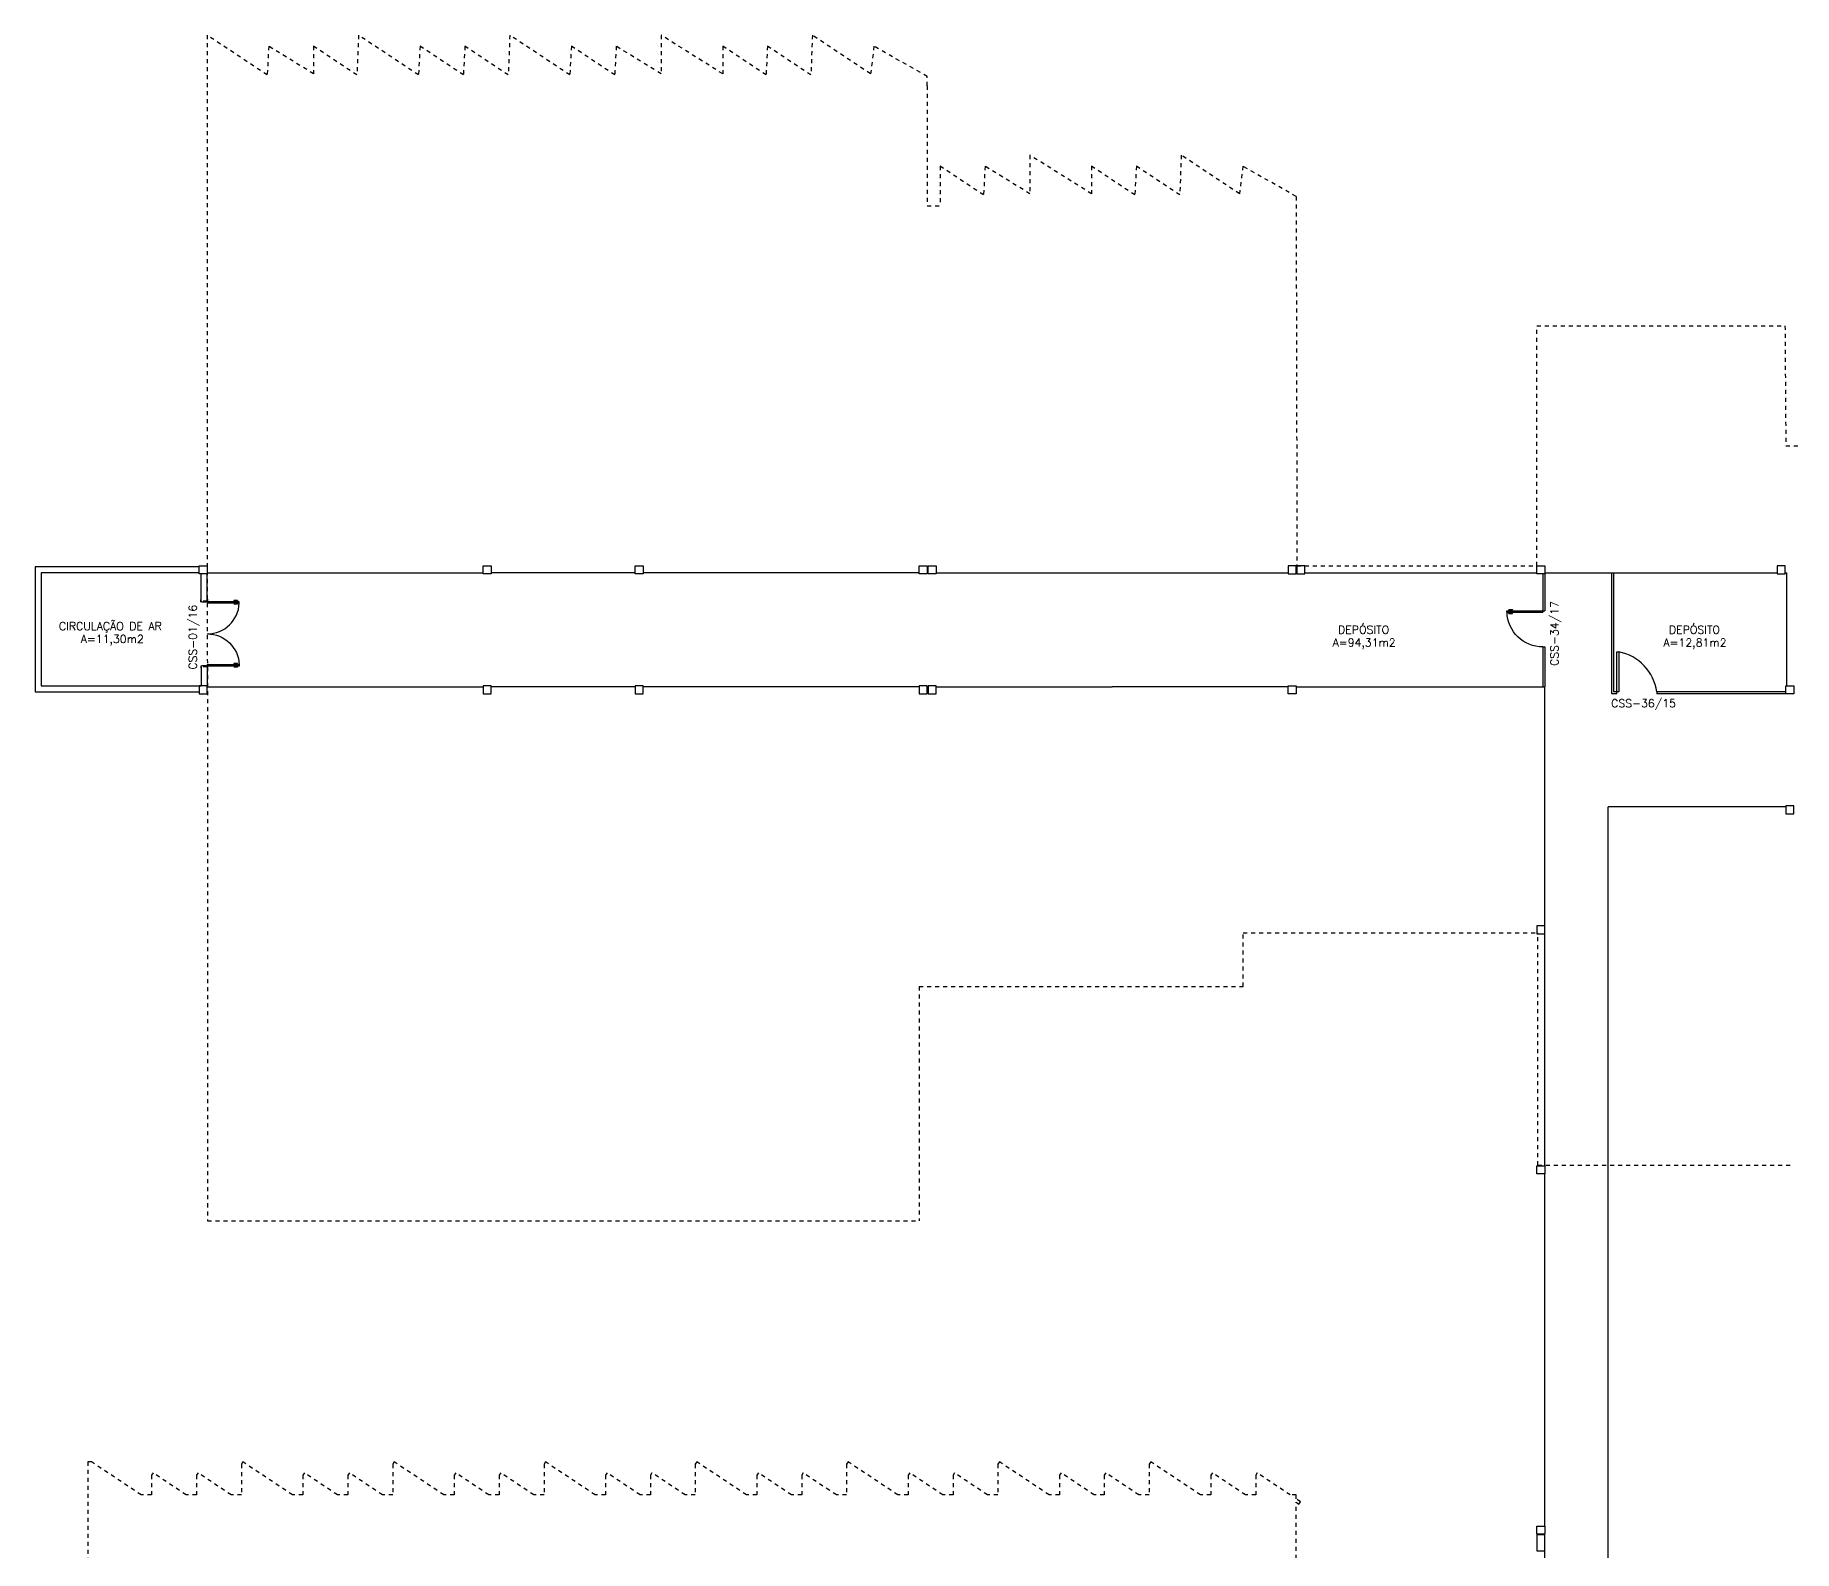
# Model space of a CAD drawing. Extents: x -163 to 27, y -22 to 134.
# Drawn here: x -152.98 to -109.02, y 64.92 to 102.81 of the extents above; entities that cross this region are included whole.
import ezdxf

# ---------------------------------------------------------------- set-up
doc = ezdxf.new("R2010")
doc.units = 0
doc.header["$LTSCALE"] = 0.02
doc.header["$MEASUREMENT"] = 0
doc.linetypes.add('HIDDEN', pattern=[0.375, 0.25, -0.125])
doc.layers.get('0').update_dxf_attribs({"linetype": 'CONTINUOUS'})
for name, color, linetype in [('01', 1, 'CONTINUOUS'), ('ALV', 2, 'CONTINUOUS'), ('ENDEREÇO', 2, 'CONTINUOUS'), ('MACANETA', 2, 'CONTINUOUS'), ('MARCO', 2, 'CONTINUOUS'), ('PILARES', 3, 'CONTINUOUS'), ('PORTA', 2, 'CONTINUOUS'), ('PROJ', 1, 'HIDDEN'), ('TEXTO', 2, 'CONTINUOUS'), ('ÁREA', 2, 'CONTINUOUS')]:
    doc.layers.add(name, color=color, linetype=linetype)
doc.styles.add('UNB-100', font='simplex.shx', dxfattribs={"height": 0.2})
doc.styles.add('UNB1-100', font='simplex.shx', dxfattribs={"height": 0.2})

# ---------------------------------------------------------------- blocks, each defined once
blk = doc.blocks.new('PL4')
for p, q in [((0, 0.4), (0.2, 0.4)), ((0, 0), (0, 0.4)), ((0.2, 0), (0, 0)), ((0.2, 0.4), (0.2, 0))]:
    blk.add_line(p, q)
blk = doc.blocks.new('PL')
for p, q in [((0.25, 0.25), (0.25, 0.45)), ((0.25, 0.45), (0.45, 0.45)), ((0.45, 0.45), (0.45, 0.25)), ((0.45, 0.25), (0.25, 0.25))]:
    blk.add_line(p, q)
blk = doc.blocks.new('DOOR-80')
at = {"layer": 'MACANETA', "color": 1}
for p, q in [((-0.08, -0.755), (-0.08, -0.665)), ((-0.08, -0.665), (-0.075, -0.665)), ((-0.08, -0.755), (-0.053, -0.755)), ((-0.075, -0.755), (-0.075, -0.665)), ((-0.075, -0.735), (-0.053, -0.735)), ((-0.053, -0.728), (-0.05, -0.728)), ((-0.053, -0.763), (-0.053, -0.728)), ((-0.053, -0.763), (-0.05, -0.763)), ((-0.012, -0.728), (-0.015, -0.728)), ((-0.012, -0.763), (-0.015, -0.763)), ((-0.012, -0.763), (-0.012, -0.728)), ((0.01, -0.735), (-0.012, -0.735)), ((0.015, -0.755), (-0.012, -0.755)), ((0.01, -0.755), (0.01, -0.665)), ((0.015, -0.665), (0.01, -0.665)), ((0.015, -0.755), (0.015, -0.665))]:
    blk.add_line(p, q, dxfattribs=at)
at = {"layer": 'PORTA'}
for p, q in [((-0.05, -0.8), (-0.05, 0)), ((-0.015, 0), (-0.05, 0)), ((-0.015, -0.8), (-0.015, 0)), ((-0.05, -0.8), (-0.015, -0.8))]:
    blk.add_line(p, q, dxfattribs=at)
at = {"layer": 'PORTA', "color": 1}
blk.add_arc((-0.02, 0), 0.8, 180, 267.8509, dxfattribs=at)
blk = doc.blocks.new('DOOR-90')
at = {"color": 1}
blk.add_arc((-0.02, 0), 0.9, 180, 268.0898, dxfattribs=at)
at = {"layer": 'MACANETA', "color": 1}
for p, q in [((-0.08, -0.855), (-0.08, -0.765)), ((-0.08, -0.765), (-0.075, -0.765)), ((-0.08, -0.855), (-0.053, -0.855)), ((-0.075, -0.855), (-0.075, -0.765)), ((-0.075, -0.835), (-0.053, -0.835)), ((-0.053, -0.828), (-0.05, -0.828)), ((-0.053, -0.863), (-0.053, -0.828)), ((-0.053, -0.863), (-0.05, -0.863)), ((-0.012, -0.828), (-0.015, -0.828)), ((-0.012, -0.863), (-0.015, -0.863)), ((-0.012, -0.863), (-0.012, -0.828)), ((0.01, -0.835), (-0.012, -0.835)), ((0.015, -0.855), (-0.012, -0.855)), ((0.01, -0.855), (0.01, -0.765)), ((0.015, -0.765), (0.01, -0.765)), ((0.015, -0.855), (0.015, -0.765))]:
    blk.add_line(p, q, dxfattribs=at)
at = {"layer": 'PORTA'}
for p, q in [((-0.05, -0.9), (-0.05, 0)), ((-0.015, 0), (-0.05, 0)), ((-0.015, -0.9), (-0.015, 0)), ((-0.05, -0.9), (-0.015, -0.9))]:
    blk.add_line(p, q, dxfattribs=at)

msp = doc.modelspace()

# ---------------------------------------------------------------- linework, layer by layer
at = {"layer": '01'}
for p, q in [((-115.29, 89.342), (-115.29, 88.42)), ((-115.24, 89.342), (-115.24, 88.42)), ((-113.57, 86.342), (-113.57, 89.367)), ((-113.52, 86.392), (-113.52, 89.367)), ((-115.29, 88.42), (-115.24, 88.42)), ((-115.29, 87.515), (-115.29, 86.517)), ((-115.29, 87.515), (-115.24, 87.515)), ((-115.24, 87.515), (-115.24, 86.517)), ((-113.447, 86.342), (-113.447, 87.392)), ((-113.447, 87.392), (-113.397, 87.392)), ((-113.397, 87.392), (-113.397, 86.392)), ((-113.447, 86.342), (-113.57, 86.342)), ((-113.447, 86.392), (-113.52, 86.392)), ((-113.397, 86.392), (-113.447, 86.392)), ((-109.22, 86.392), (-112.447, 86.392)), ((-112.447, 86.392), (-112.447, 86.342)), ((-109.22, 86.342), (-112.447, 86.342))]:
    msp.add_line(p, q, dxfattribs=at)
msp.add_arc((-113.619, 86.229), 1.183, 7.886, 79.1764, dxfattribs=at)
at = {"layer": 'ALV'}
for p, q in [((-148.88, 89.517), (-152.98, 89.517)), ((-152.98, 89.517), (-152.98, 86.392)), ((-148.88, 89.367), (-152.83, 89.367)), ((-152.83, 89.367), (-152.83, 86.542)), ((-148.83, 88.662), (-148.83, 89.342)), ((-148.68, 89.367), (-141.78, 89.367)), ((-148.68, 88.662), (-148.68, 89.342)), ((-137.98, 89.367), (-141.58, 89.367)), ((-130.88, 89.367), (-137.78, 89.367)), ((-130.46, 89.367), (-121.66, 89.367)), ((-121.24, 89.367), (-115.44, 89.367)), ((-115.24, 89.367), (-109.44, 89.367)), ((-109.24, 89.367), (-109.195, 89.367)), ((-109.195, 86.542), (-109.195, 89.367)), ((-148.83, 87.022), (-148.83, 86.542)), ((-148.68, 87.022), (-148.68, 86.542)), ((-152.98, 86.392), (-148.88, 86.392)), ((-152.83, 86.542), (-148.83, 86.542)), ((-148.68, 86.517), (-141.78, 86.517)), ((-137.98, 86.517), (-141.58, 86.517)), ((-130.88, 86.517), (-137.78, 86.517)), ((-130.46, 86.517), (-129.135, 86.517)), ((-129.48, 86.517), (-126.06, 86.517)), ((-121.66, 86.517), (-126.06, 86.517)), ((-121.46, 86.517), (-115.24, 86.517)), ((-115.24, 80.542), (-115.24, 86.517)), ((-109.22, 83.517), (-113.665, 83.517)), ((-115.24, 74.542), (-115.24, 80.342)), ((-115.24, 65.542), (-115.24, 74.342)), ((-115.24, 57.322), (-115.24, 64.922))]:
    msp.add_line(p, q, dxfattribs=at)
at = {"layer": 'ALV', "linetype": 'HIDDEN'}
for p, q in [((-148.68, 88.662), (-148.83, 88.662)), ((-148.68, 87.022), (-148.83, 87.022))]:
    msp.add_line(p, q, dxfattribs=at)
at = {"layer": 'ALV', "color": 2}
msp.add_line((-113.665, 56.922), (-113.665, 83.517), dxfattribs=at)
at = {"layer": 'MARCO', "linetype": 'HIDDEN'}
for p, q in [((-148.84, 88.647), (-148.84, 88.697)), ((-148.84, 88.697), (-148.83, 88.697)), ((-148.83, 88.647), (-148.84, 88.647)), ((-148.83, 88.662), (-148.83, 88.647)), ((-148.83, 88.637), (-148.83, 88.647)), ((-148.715, 88.637), (-148.83, 88.637)), ((-148.68, 88.647), (-148.715, 88.647)), ((-148.715, 88.647), (-148.715, 88.637)), ((-148.68, 88.707), (-148.67, 88.707)), ((-148.68, 88.662), (-148.68, 88.657)), ((-148.67, 88.657), (-148.68, 88.657)), ((-148.68, 88.657), (-148.68, 88.647)), ((-148.67, 88.707), (-148.67, 88.657)), ((-148.83, 87.047), (-148.83, 87.037)), ((-148.715, 87.047), (-148.83, 87.047)), ((-148.715, 87.037), (-148.715, 87.047)), ((-148.84, 87.037), (-148.84, 86.987)), ((-148.83, 87.037), (-148.84, 87.037)), ((-148.84, 86.987), (-148.83, 86.987)), ((-148.83, 87.022), (-148.83, 87.037)), ((-148.68, 87.037), (-148.715, 87.037)), ((-148.68, 87.027), (-148.68, 87.037)), ((-148.68, 87.022), (-148.68, 87.027)), ((-148.67, 87.027), (-148.68, 87.027)), ((-148.68, 86.977), (-148.67, 86.977)), ((-148.67, 86.977), (-148.67, 87.027))]:
    msp.add_line(p, q, dxfattribs=at)
at = {"layer": 'PROJ'}
for p, q in [((-148.68, 102.808), (-148.674, 73.167)), ((-147.18, 101.813), (-148.68, 102.808)), ((-147.142, 102.532), (-147.18, 101.813)), ((-146.02, 101.842), (-147.142, 102.532)), ((-146.02, 102.532), (-146.02, 101.842)), ((-144.937, 101.813), (-146.02, 102.532)), ((-144.898, 102.808), (-144.937, 101.813)), ((-143.398, 101.813), (-144.898, 102.808)), ((-143.359, 102.532), (-143.398, 101.813)), ((-142.276, 101.813), (-143.359, 102.532)), ((-142.238, 102.532), (-142.276, 101.813)), ((-141.154, 101.813), (-142.238, 102.532)), ((-141.116, 102.808), (-141.154, 101.813)), ((-139.616, 101.813), (-141.116, 102.808)), ((-139.577, 102.532), (-139.616, 101.813)), ((-138.494, 101.813), (-139.577, 102.532)), ((-138.456, 102.532), (-138.494, 101.813)), ((-137.334, 101.842), (-138.456, 102.532)), ((-137.334, 102.808), (-137.334, 101.842)), ((-135.795, 101.842), (-137.334, 102.808)), ((-135.795, 102.532), (-135.795, 101.842)), ((-134.712, 101.813), (-135.795, 102.532)), ((-134.674, 102.532), (-134.712, 101.813)), ((-133.59, 101.813), (-134.674, 102.532)), ((-133.552, 102.808), (-133.59, 101.813)), ((-132.096, 101.842), (-133.552, 102.808)), ((-132.013, 102.532), (-132.096, 101.842)), ((-130.68, 101.776), (-132.013, 102.532)), ((-130.68, 101.542), (-130.68, 101.776)), ((-130.68, 101.542), (-130.68, 98.542)), ((-128.114, 99.808), (-128.114, 98.842)), ((-126.575, 98.842), (-128.114, 99.808)), ((-124.332, 99.808), (-124.37, 98.813)), ((-122.876, 98.842), (-124.332, 99.808)), ((-129.274, 98.813), (-130.357, 99.532)), ((-130.357, 99.532), (-130.357, 98.542)), ((-129.236, 99.532), (-129.274, 98.813)), ((-128.114, 98.842), (-129.236, 99.532)), ((-126.575, 99.532), (-126.575, 98.842)), ((-125.492, 98.813), (-126.575, 99.532)), ((-125.454, 99.532), (-125.492, 98.813)), ((-124.37, 98.813), (-125.454, 99.532)), ((-122.793, 99.532), (-122.876, 98.842)), ((-121.461, 98.777), (-122.793, 99.532)), ((-130.68, 98.542), (-130.357, 98.542)), ((-121.461, 98.777), (-121.44, 89.542)), ((-115.44, 89.542), (-115.44, 95.542)), ((-115.44, 95.542), (-109.241, 95.542)), ((-109.241, 95.542), (-109.22, 92.542)), ((-109.22, 92.542), (-108.917, 92.542)), ((-121.44, 89.542), (-115.44, 89.542)), ((-122.785, 80.367), (-115.415, 80.367)), ((-122.785, 79.027), (-122.785, 80.367)), ((-115.415, 74.562), (-115.415, 80.367)), ((-130.88, 79.027), (-122.785, 79.027)), ((-130.88, 79.027), (-130.88, 73.167)), ((-115.415, 74.562), (-109.02, 74.562)), ((-148.674, 73.167), (-130.88, 73.167)), ((-150.069, 66.32), (-150.069, 66.32))]:
    msp.add_line(p, q, dxfattribs=at)
msp.add_lwpolyline([(-121.46, 57.32), (-121.46, 66.138), (-121.389, 66.091), (-121.35, 66.149), (-121.46, 66.222), (-121.46, 66.32), (-121.608, 66.32), (-122.434, 66.868), (-122.472, 66.81), (-122.472, 66.32), (-122.73, 66.32), (-123.555, 66.868), (-123.594, 66.81), (-123.594, 66.32), (-123.852, 66.32), (-125.094, 67.144), (-125.133, 67.086), (-125.133, 66.32), (-125.39, 66.32), (-126.216, 66.868), (-126.255, 66.81), (-126.255, 66.32), (-126.512, 66.32), (-127.338, 66.868), (-127.376, 66.81), (-127.376, 66.32), (-127.634, 66.32), (-128.876, 67.144), (-128.915, 67.086), (-128.915, 66.32), (-129.172, 66.32), (-129.998, 66.868), (-130.037, 66.81), (-130.037, 66.32), (-130.294, 66.32), (-131.12, 66.868), (-131.158, 66.81), (-131.158, 66.32), (-131.416, 66.32), (-132.658, 67.144), (-132.697, 67.086), (-132.697, 66.32), (-132.954, 66.32), (-133.78, 66.868), (-133.819, 66.81), (-133.819, 66.32), (-134.076, 66.32), (-134.902, 66.868), (-134.941, 66.81), (-134.941, 66.32), (-135.198, 66.32), (-136.441, 67.144), (-136.479, 67.086), (-136.479, 66.32), (-136.736, 66.32), (-137.562, 66.868), (-137.601, 66.81), (-137.601, 66.32), (-137.858, 66.32), (-138.684, 66.868), (-138.723, 66.81), (-138.723, 66.32), (-138.98, 66.32), (-140.223, 67.144), (-140.261, 67.086), (-140.261, 66.32), (-140.519, 66.32), (-141.344, 66.868), (-141.383, 66.81), (-141.383, 66.32), (-141.641, 66.32), (-142.466, 66.868), (-142.505, 66.81), (-142.505, 66.32), (-142.763, 66.32), (-144.005, 67.144), (-144.044, 67.086), (-144.044, 66.32), (-144.301, 66.32), (-145.126, 66.868), (-145.165, 66.81), (-145.165, 66.32), (-145.423, 66.32), (-146.248, 66.868), (-146.287, 66.81), (-146.287, 66.32), (-146.545, 66.32), (-147.787, 67.144), (-147.826, 67.086), (-147.826, 66.32), (-148.083, 66.32), (-148.909, 66.868), (-148.947, 66.81), (-148.947, 66.32), (-149.205, 66.32), (-150.031, 66.868), (-150.069, 66.81), (-150.069, 66.32), (-150.327, 66.32), (-151.569, 67.144), (-151.66, 67.144), (-151.66, 45.42)], dxfattribs=at)

# ---------------------------------------------------------------- block references
at = {"layer": '01', "xscale": -1, "rotation": 270}
msp.add_blockref('DOOR-90', (-115.29, 88.435), dxfattribs=at)
at = {"layer": 'PILARES'}
for p in [(-149.13, 89.092), (-142.03, 89.092), (-138.23, 89.092), (-131.13, 89.092), (-130.91, 89.092), (-115.69, 89.092), (-109.47, 86.092), (-115.69, 65.092)]:
    msp.add_blockref('PL', p, dxfattribs=at)
at = {"layer": 'PILARES', "xscale": -1}
for name, p in [('PL', (-121.21, 89.092)), ('PL', (-120.99, 89.092)), ('PL', (-108.99, 89.092)), ('PL', (-114.99, 80.092)), ('PL4', (-115.24, 64.922))]:
    msp.add_blockref(name, p, dxfattribs=at)
at = {"layer": 'PILARES', "xscale": -1, "rotation": 180}
for p in [(-149.13, 86.792), (-142.03, 86.792), (-138.23, 86.792), (-131.13, 86.792), (-130.91, 86.792), (-109.47, 83.792)]:
    msp.add_blockref('PL', p, dxfattribs=at)
at = {"layer": 'PILARES', "rotation": 180}
for p in [(-121.21, 86.792), (-114.99, 74.792), (-114.99, 74.792)]:
    msp.add_blockref('PL', p, dxfattribs=at)
at = {"layer": 'PORTA', "linetype": 'HIDDEN', "rotation": 90.00000000514588}
msp.add_blockref('DOOR-80', (-148.68, 88.662), dxfattribs=at)
at = {"layer": 'PORTA', "linetype": 'HIDDEN', "xscale": -1, "rotation": 90}
msp.add_blockref('DOOR-80', (-148.68, 87.022), dxfattribs=at)

# ---------------------------------------------------------------- texts
at = {"layer": 'ENDEREÇO', "style": 'UNB1-100'}
for s, p in [('CSS-01/16', (-148.941, 86.948)), ('CSS-34/17', (-114.905, 87.041))]:
    msp.add_text(s, height=0.2, rotation=90, dxfattribs=at).set_placement(p)
msp.add_text('CSS-36/15', height=0.2, dxfattribs=at).set_placement((-113.586, 86.007))
at = {"layer": 'TEXTO', "style": 'UNB-100'}
for p in [(-120.412, 87.846), (-112.142, 87.846)]:
    msp.add_text('DEPÓSITO', height=0.2, dxfattribs=at).set_placement(p)
at = {"layer": 'ÁREA', "style": 'UNB1-100'}
for s, p in [('CIRCULAÇÃO DE AR', (-152.386, 87.935)), ('A=11,30m2', (-151.842, 87.615)), ('A=94,31m2', (-120.549, 87.524)), ('A=12,81m2', (-112.279, 87.524))]:
    msp.add_text(s, height=0.2, dxfattribs=at).set_placement(p)

doc.saveas('drawing.dxf')
